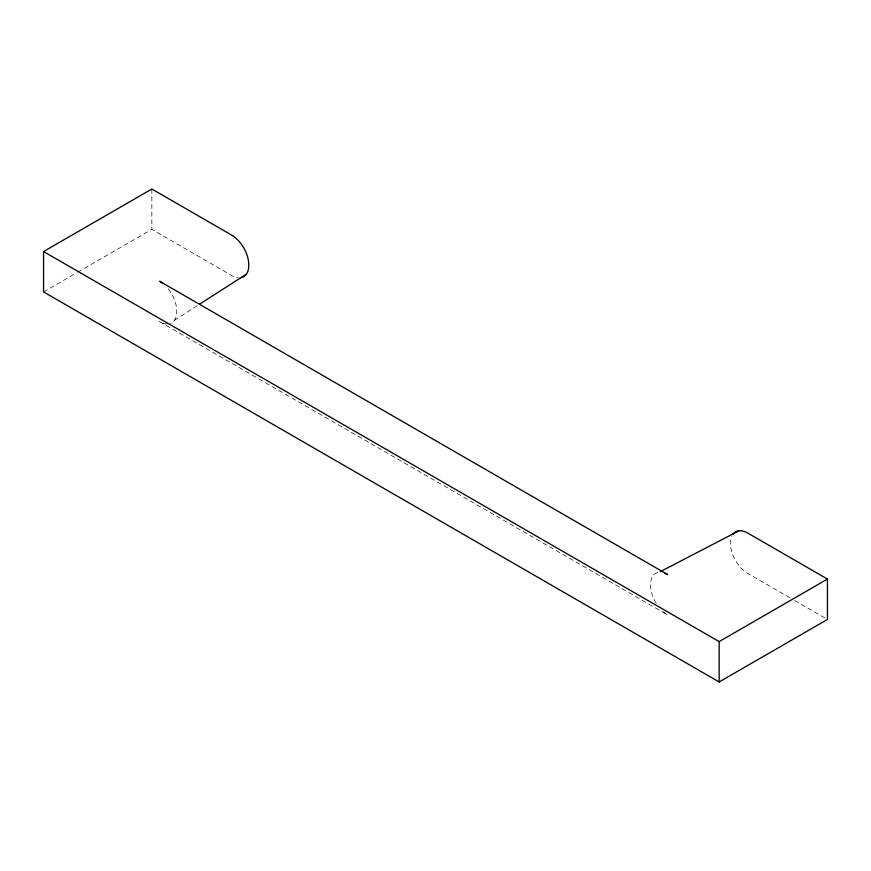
<?xml version="1.0" encoding="UTF-8"?>
<svg xmlns="http://www.w3.org/2000/svg" width="871" height="871" viewBox="0 0 871 871"><rect width="100%" height="100%" fill="white"/><g stroke="black" fill="none" stroke-linecap="round" stroke-linejoin="round"><path stroke-width="0.65" stroke-dasharray="4.36 3.27" d="M174.44 320.321L197.303 305.656M43.55 291.916L76.506 272.884M77.682 272.209L151.848 229.389L231.621 275.454A24.214 13.98 60 0 0 237.903 277.697M789.91 597.778L747.677 573.39A24.214 13.98 60 0 1 730.551 543.319A24.214 13.98 60 0 1 731.716 536.416M794.602 600.489L825.109 618.094M159.654 321.649L667.654 614.948A24.181 13.958 60 0 1 661.786 610.353M151.848 189.029L151.848 229.389M656.244 603.298A24.181 13.958 60 0 1 650.583 584.909A24.181 13.958 60 0 1 659.118 572.291M168.19 288.856A24.181 13.958 60 0 1 176.715 311.328A24.181 13.958 60 0 1 170.607 323.381M167.09 323.979A24.181 13.958 60 0 1 159.654 321.66"/><path stroke-width="1.31" d="M199.579 304.186L246.449 274.136M732.849 534.337A24.214 13.98 60 0 1 747.677 533.03L827.45 579.084L827.45 619.455L719.152 681.971L43.55 291.916L43.55 251.545L151.848 189.029L231.621 235.083A24.214 13.98 60 0 1 248.747 265.154A24.214 13.98 60 0 1 240.178 277.751M43.55 251.545L719.152 641.611L827.45 579.084M660.305 571.67L739.12 530.733M719.152 641.611L719.152 681.971M162.583 283.271A24.181 13.958 60 0 0 159.654 281.279L667.654 574.577A24.181 13.958 60 0 0 665.139 573.336"/></g></svg>
